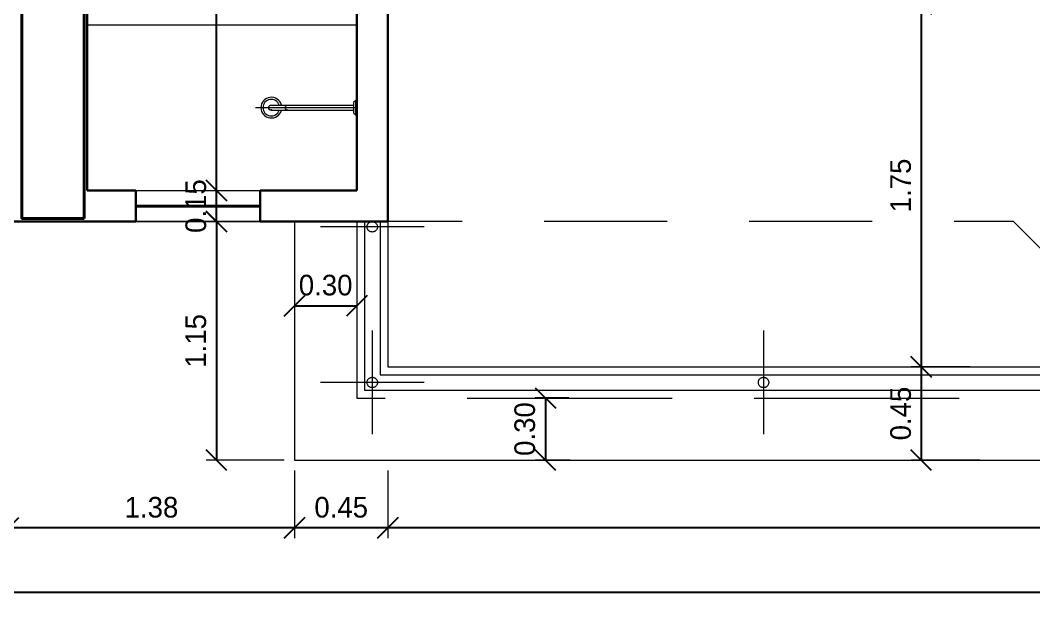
# Model space of a CAD drawing. Header units: metres. Extents: x 2.9 to 62.3, y 8 to 50.1.
# Drawn here: x 16.362 to 21.249, y 31.69 to 34.501 of the extents above; entities that cross this region are included whole.
import ezdxf

# ---------------------------------------------------------------- set-up
doc = ezdxf.new("R2010")
doc.units = ezdxf.units.M
doc.header["$MEASUREMENT"] = 0
for name, pattern in [('DGN Style 2', [0.98853, 0.593118, -0.395412]), ('DGN Style 3', [1.383942, 0.98853, -0.395412]), ('DGN Style 4', [1.582636, 0.790824, -0.395412, 0.00098853, -0.395412])]:
    doc.linetypes.add(name, pattern=pattern)
doc.layers.get('Defpoints').update_dxf_attribs({"lineweight": 0})
for name, color, linetype, lineweight in [('24 - Textos Gerais', 7, 'Continuous', 0), ('CORNIJAS_VAR NA PLANTA PTIPO 1', 7, 'Continuous', 0), ('Level 1', 7, 'Continuous', 0), ('Level 15', 7, 'Continuous', 0), ('Level 24-1', 7, 'Continuous', 0), ('Level 36', 7, 'Continuous', 0), ('Level 43', 7, 'Continuous', 0), ('Level 44', 7, 'Continuous', 0), ('Level 50', 7, 'Continuous', 0), ('Level 7', 7, 'Continuous', 0), ('Level 8', 7, 'Continuous', 0)]:
    doc.layers.add(name, color=color, linetype=linetype, lineweight=lineweight)
doc.styles.add('Style-INTL_ENGINEERING', font='INTL_ENGINEERING.shx')
doc.dimstyles.get("Standard").update_dxf_attribs({"dimtxt": 0.18, "dimasz": 0.18, "dimexe": 0.18, "dimexo": 0.0625, "dimgap": 0.09, "dimtad": 0, "dimtih": 1, "dimtoh": 1, "dimdec": 4, "dimzin": 1, "dimdsep": 46, "dimtxsty": 'Standard', "dimcen": 0, "dimadec": 0, "dimazin": 0, "dimtfac": 1, "dimtdec": 4, "dimtofl": 0, "dimtmove": 0, "dimatfit": 3, "dimfxl": 0, "dimtolj": 1, "dimtzin": 1, "dimarcsym": 0})

# ---------------------------------------------------------------- blocks, each defined once
blk = doc.blocks.new('_Oblique')
at = {"color": 0, "linetype": 'ByBlock', "lineweight": -2}
blk.add_line((0.5, 0.5), (-0.5, -0.5), dxfattribs=at)
blk = doc.blocks.new('*D240')
at = {"layer": 'Defpoints', "color": 0, "linetype": 'Continuous', "lineweight": 0}
for p in [(10.37455, 32.90904), (50.62455, 32.90904), (10.37455, 31.74023)]:
    blk.add_point(p, dxfattribs=at)
at = {"layer": 'Level 43', "color": 2, "linetype": 'Continuous', "lineweight": 0}
for p, q in [((10.37455, 32.85954), (10.37455, 31.69073)), ((50.62455, 32.85954), (50.62455, 31.69073))]:
    blk.add_line(p, q, dxfattribs=at)
at = {"layer": 'Level 43', "color": 0, "linetype": 'Continuous', "lineweight": -2}
blk.add_line((50.62455, 31.74023), (10.37455, 31.74023), dxfattribs=at)
at = {"layer": 'Level 43', "color": 0, "linetype": 'Continuous', "lineweight": -2, "xscale": 0.0995, "yscale": 0.0995, "zscale": 0.0995, "rotation": 180}
blk.add_blockref('_Oblique', (10.37455, 31.74023), dxfattribs=at)
at = {"layer": 'Level 43', "color": 0, "linetype": 'Continuous', "lineweight": -2, "xscale": 0.0995, "yscale": 0.0995, "zscale": 0.0995}
blk.add_blockref('_Oblique', (50.62455, 31.74023), dxfattribs=at)
at = {"layer": 'Level 43', "color": 0, "linetype": 'Continuous', "lineweight": 0, "insert": (30.49955, 31.83948), "char_height": 0.0995, "attachment_point": 5, "style": 'Style-INTL_ENGINEERING'}
blk.add_mtext('40.25', dxfattribs=at)
blk = doc.blocks.new('*D303')
at = {"layer": 'Defpoints', "color": 0, "linetype": 'Continuous', "lineweight": 0}
for p in [(17.3082, 36.014), (17.4195, 36.014), (17.2195, 33.679)]:
    blk.add_point(p, dxfattribs=at)
at = {"layer": 'Level 43', "color": 2, "linetype": 'Continuous', "lineweight": 0}
for p, q in [((17.37, 36.014), (17.2587, 36.014)), ((17.269, 33.679), (17.3577, 33.679))]:
    blk.add_line(p, q, dxfattribs=at)
at = {"layer": 'Level 43', "color": 0, "linetype": 'Continuous', "lineweight": -2}
blk.add_line((17.3082, 33.679), (17.3082, 36.014), dxfattribs=at)
at = {"layer": 'Level 43', "color": 0, "linetype": 'Continuous', "lineweight": -2, "xscale": 0.0995, "yscale": 0.0995, "zscale": 0.0995}
for p, rotation in [((17.3082, 36.014), 90), ((17.3082, 33.679), 270)]:
    blk.add_blockref('_Oblique', p, dxfattribs=dict(at, rotation=rotation))
at = {"layer": 'Level 43', "color": 0, "linetype": 'Continuous', "lineweight": 0, "insert": (17.2089, 34.8465), "char_height": 0.0995, "attachment_point": 5, "rotation": 90, "style": 'Style-INTL_ENGINEERING'}
blk.add_mtext('2.33', dxfattribs=at)
blk = doc.blocks.new('*D302')
at = {"layer": 'Defpoints', "color": 0, "linetype": 'Continuous', "lineweight": 0}
for p in [(17.21953, 33.67904), (17.30816, 33.67904), (16.91953, 33.52904)]:
    blk.add_point(p, dxfattribs=at)
at = {"layer": 'Level 43', "color": 2, "linetype": 'Continuous', "lineweight": 0}
for p, q in [((17.26903, 33.67904), (17.35766, 33.67904)), ((16.96903, 33.52904), (17.35766, 33.52904))]:
    blk.add_line(p, q, dxfattribs=at)
at = {"layer": 'Level 43', "color": 0, "linetype": 'Continuous', "lineweight": -2}
blk.add_line((17.30816, 33.52904), (17.30816, 33.67904), dxfattribs=at)
at = {"layer": 'Level 43', "color": 0, "linetype": 'Continuous', "lineweight": -2, "xscale": 0.0995, "yscale": 0.0995, "zscale": 0.0995}
for p, rotation in [((17.30816, 33.67904), 90), ((17.30816, 33.52904), 270)]:
    blk.add_blockref('_Oblique', p, dxfattribs=dict(at, rotation=rotation))
at = {"layer": 'Level 43', "color": 0, "linetype": 'Continuous', "lineweight": 0, "insert": (17.20891, 33.60404), "char_height": 0.0995, "attachment_point": 5, "rotation": 90, "style": 'Style-INTL_ENGINEERING'}
blk.add_mtext('0.15', dxfattribs=at)
blk = doc.blocks.new('*D341')
at = {"layer": 'Defpoints', "color": 0, "linetype": 'Continuous', "lineweight": 0}
for p in [(29.3053, 32.8283), (18.1346, 32.3783), (18.1346, 32.0512)]:
    blk.add_point(p, dxfattribs=at)
at = {"layer": 'Level 43', "color": 2, "linetype": 'Continuous', "lineweight": 0}
for p, q in [((29.3053, 32.7788), (29.3053, 32.0017)), ((18.1346, 32.3288), (18.1346, 32.0017))]:
    blk.add_line(p, q, dxfattribs=at)
at = {"layer": 'Level 43', "color": 0, "linetype": 'Continuous', "lineweight": -2}
blk.add_line((29.3053, 32.0512), (18.1346, 32.0512), dxfattribs=at)
at = {"layer": 'Level 43', "color": 0, "linetype": 'Continuous', "lineweight": -2, "xscale": 0.0995, "yscale": 0.0995, "zscale": 0.0995, "rotation": 180}
blk.add_blockref('_Oblique', (18.1346, 32.0512), dxfattribs=at)
at = {"layer": 'Level 43', "color": 0, "linetype": 'Continuous', "lineweight": -2, "xscale": 0.0995, "yscale": 0.0995, "zscale": 0.0995}
blk.add_blockref('_Oblique', (29.3053, 32.0512), dxfattribs=at)
at = {"layer": 'Level 43', "color": 0, "linetype": 'Continuous', "lineweight": 0, "insert": (23.72, 32.1505), "char_height": 0.0995, "attachment_point": 5, "style": 'Style-INTL_ENGINEERING'}
blk.add_mtext('11.17', dxfattribs=at)
blk = doc.blocks.new('*D342')
at = {"layer": 'Defpoints', "color": 0, "linetype": 'Continuous', "lineweight": 0}
for p in [(17.6846, 32.3783), (18.1346, 32.3783), (17.6846, 32.0512)]:
    blk.add_point(p, dxfattribs=at)
at = {"layer": 'Level 43', "color": 2, "linetype": 'Continuous', "lineweight": 0}
for p, q in [((17.6846, 32.3288), (17.6846, 32.0017)), ((18.1346, 32.3288), (18.1346, 32.0017))]:
    blk.add_line(p, q, dxfattribs=at)
at = {"layer": 'Level 43', "color": 0, "linetype": 'Continuous', "lineweight": -2}
blk.add_line((18.1346, 32.0512), (17.6846, 32.0512), dxfattribs=at)
at = {"layer": 'Level 43', "color": 0, "linetype": 'Continuous', "lineweight": -2, "xscale": 0.0995, "yscale": 0.0995, "zscale": 0.0995, "rotation": 180}
blk.add_blockref('_Oblique', (17.6846, 32.0512), dxfattribs=at)
at = {"layer": 'Level 43', "color": 0, "linetype": 'Continuous', "lineweight": -2, "xscale": 0.0995, "yscale": 0.0995, "zscale": 0.0995}
blk.add_blockref('_Oblique', (18.1346, 32.0512), dxfattribs=at)
at = {"layer": 'Level 43', "color": 0, "linetype": 'Continuous', "lineweight": 0, "insert": (17.9096, 32.1505), "char_height": 0.0995, "attachment_point": 5, "style": 'Style-INTL_ENGINEERING'}
blk.add_mtext('0.45', dxfattribs=at)
blk = doc.blocks.new('*D343')
at = {"layer": 'Defpoints', "color": 0, "linetype": 'Continuous', "lineweight": 0}
for p in [(16.3045, 32.909), (17.6846, 32.3783), (16.3045, 32.0512)]:
    blk.add_point(p, dxfattribs=at)
at = {"layer": 'Level 43', "color": 2, "linetype": 'Continuous', "lineweight": 0}
for p, q in [((16.3045, 32.8595), (16.3045, 32.0017)), ((17.6846, 32.3288), (17.6846, 32.0017))]:
    blk.add_line(p, q, dxfattribs=at)
at = {"layer": 'Level 43', "color": 0, "linetype": 'Continuous', "lineweight": -2}
blk.add_line((17.6846, 32.0512), (16.3045, 32.0512), dxfattribs=at)
at = {"layer": 'Level 43', "color": 0, "linetype": 'Continuous', "lineweight": -2, "xscale": 0.0995, "yscale": 0.0995, "zscale": 0.0995, "rotation": 180}
blk.add_blockref('_Oblique', (16.3045, 32.0512), dxfattribs=at)
at = {"layer": 'Level 43', "color": 0, "linetype": 'Continuous', "lineweight": -2, "xscale": 0.0995, "yscale": 0.0995, "zscale": 0.0995}
blk.add_blockref('_Oblique', (17.6846, 32.0512), dxfattribs=at)
at = {"layer": 'Level 43', "color": 0, "linetype": 'Continuous', "lineweight": 0, "insert": (16.9946, 32.1505), "char_height": 0.0995, "attachment_point": 5, "style": 'Style-INTL_ENGINEERING'}
blk.add_mtext('1.38', dxfattribs=at)
blk = doc.blocks.new('*D358')
at = {"layer": 'Defpoints', "color": 0, "linetype": 'Continuous', "lineweight": 0}
for p in [(20.9795, 34.579), (20.7071, 32.8283), (20.9926, 32.8283)]:
    blk.add_point(p, dxfattribs=at)
at = {"layer": 'Level 43', "color": 2, "linetype": 'Continuous', "lineweight": 0}
for p, q in [((20.93, 34.579), (20.6576, 34.579)), ((20.9431, 32.8283), (20.6576, 32.8283))]:
    blk.add_line(p, q, dxfattribs=at)
at = {"layer": 'Level 43', "color": 0, "linetype": 'Continuous', "lineweight": -2}
blk.add_line((20.7071, 34.579), (20.7071, 32.8283), dxfattribs=at)
at = {"layer": 'Level 43', "color": 0, "linetype": 'Continuous', "lineweight": -2, "xscale": 0.0995, "yscale": 0.0995, "zscale": 0.0995}
for p, rotation in [((20.7071, 34.579), 90), ((20.7071, 32.8283), 270)]:
    blk.add_blockref('_Oblique', p, dxfattribs=dict(at, rotation=rotation))
at = {"layer": 'Level 43', "color": 0, "linetype": 'Continuous', "lineweight": 0, "insert": (20.6079, 33.7036), "char_height": 0.0995, "attachment_point": 5, "rotation": 90, "style": 'Style-INTL_ENGINEERING'}
blk.add_mtext('1.75', dxfattribs=at)
blk = doc.blocks.new('*D359')
at = {"layer": 'Defpoints', "color": 0, "linetype": 'Continuous', "lineweight": 0}
for p in [(20.9926, 32.8283), (20.7071, 32.3783), (21.0393, 32.3783)]:
    blk.add_point(p, dxfattribs=at)
at = {"layer": 'Level 43', "color": 2, "linetype": 'Continuous', "lineweight": 0}
for p, q in [((20.9431, 32.8283), (20.6576, 32.8283)), ((20.9898, 32.3783), (20.6576, 32.3783))]:
    blk.add_line(p, q, dxfattribs=at)
at = {"layer": 'Level 43', "color": 0, "linetype": 'Continuous', "lineweight": -2}
blk.add_line((20.7071, 32.8283), (20.7071, 32.3783), dxfattribs=at)
at = {"layer": 'Level 43', "color": 0, "linetype": 'Continuous', "lineweight": -2, "xscale": 0.0995, "yscale": 0.0995, "zscale": 0.0995}
for p, rotation in [((20.7071, 32.8283), 90), ((20.7071, 32.3783), 270)]:
    blk.add_blockref('_Oblique', p, dxfattribs=dict(at, rotation=rotation))
at = {"layer": 'Level 43', "color": 0, "linetype": 'Continuous', "lineweight": 0, "insert": (20.6079, 32.6033), "char_height": 0.0995, "attachment_point": 5, "rotation": 90, "style": 'Style-INTL_ENGINEERING'}
blk.add_mtext('0.45', dxfattribs=at)
blk = doc.blocks.new('*D395')
at = {"layer": 'Defpoints', "color": 0, "linetype": 'Continuous', "lineweight": 0}
for p in [(17.6846, 33.529), (17.3082, 32.3783), (17.6846, 32.3783)]:
    blk.add_point(p, dxfattribs=at)
at = {"layer": 'Level 43', "color": 2, "linetype": 'Continuous', "lineweight": 0}
for p, q in [((17.6351, 33.529), (17.2587, 33.529)), ((17.6351, 32.3783), (17.2587, 32.3783))]:
    blk.add_line(p, q, dxfattribs=at)
at = {"layer": 'Level 43', "color": 0, "linetype": 'Continuous', "lineweight": -2}
blk.add_line((17.3082, 33.529), (17.3082, 32.3783), dxfattribs=at)
at = {"layer": 'Level 43', "color": 0, "linetype": 'Continuous', "lineweight": -2, "xscale": 0.0995, "yscale": 0.0995, "zscale": 0.0995}
for p, rotation in [((17.3082, 33.529), 90), ((17.3082, 32.3783), 270)]:
    blk.add_blockref('_Oblique', p, dxfattribs=dict(at, rotation=rotation))
at = {"layer": 'Level 43', "color": 0, "linetype": 'Continuous', "lineweight": 0, "insert": (17.2089, 32.9536), "char_height": 0.0995, "attachment_point": 5, "rotation": 90, "style": 'Style-INTL_ENGINEERING'}
blk.add_mtext('1.15', dxfattribs=at)
blk = doc.blocks.new('*D434')
at = {"layer": 'Defpoints', "color": 0, "linetype": 'Continuous', "lineweight": 0}
for p in [(19.0569, 32.6783), (18.8944, 32.3783), (19.0637, 32.3783)]:
    blk.add_point(p, dxfattribs=at)
at = {"layer": 'Level 43', "color": 2, "linetype": 'Continuous', "lineweight": 0}
for p, q in [((19.0074, 32.6783), (18.8449, 32.6783)), ((19.0142, 32.3783), (18.8449, 32.3783))]:
    blk.add_line(p, q, dxfattribs=at)
at = {"layer": 'Level 43', "color": 0, "linetype": 'Continuous', "lineweight": -2}
blk.add_line((18.8944, 32.6783), (18.8944, 32.3783), dxfattribs=at)
at = {"layer": 'Level 43', "color": 0, "linetype": 'Continuous', "lineweight": -2, "xscale": 0.0995, "yscale": 0.0995, "zscale": 0.0995}
for p, rotation in [((18.8944, 32.6783), 90), ((18.8944, 32.3783), 270)]:
    blk.add_blockref('_Oblique', p, dxfattribs=dict(at, rotation=rotation))
at = {"layer": 'Level 43', "color": 0, "linetype": 'Continuous', "lineweight": 0, "insert": (18.7952, 32.5283), "char_height": 0.0995, "attachment_point": 5, "rotation": 90, "style": 'Style-INTL_ENGINEERING'}
blk.add_mtext('0.30', dxfattribs=at)
blk = doc.blocks.new('*D435')
at = {"layer": 'Defpoints', "color": 0, "linetype": 'Continuous', "lineweight": 0}
for p in [(17.6846, 33.3746), (17.9846, 33.3746), (17.9846, 33.1229)]:
    blk.add_point(p, dxfattribs=at)
at = {"layer": 'Level 43', "color": 2, "linetype": 'Continuous', "lineweight": 0}
for p, q in [((17.6846, 33.3251), (17.6846, 33.0734)), ((17.9846, 33.3251), (17.9846, 33.0734))]:
    blk.add_line(p, q, dxfattribs=at)
at = {"layer": 'Level 43', "color": 0, "linetype": 'Continuous', "lineweight": -2}
blk.add_line((17.6846, 33.1229), (17.9846, 33.1229), dxfattribs=at)
at = {"layer": 'Level 43', "color": 0, "linetype": 'Continuous', "lineweight": -2, "xscale": 0.0995, "yscale": 0.0995, "zscale": 0.0995, "rotation": 180}
blk.add_blockref('_Oblique', (17.6846, 33.1229), dxfattribs=at)
at = {"layer": 'Level 43', "color": 0, "linetype": 'Continuous', "lineweight": -2, "xscale": 0.0995, "yscale": 0.0995, "zscale": 0.0995}
blk.add_blockref('_Oblique', (17.9846, 33.1229), dxfattribs=at)
at = {"layer": 'Level 43', "color": 0, "linetype": 'Continuous', "lineweight": 0, "insert": (17.8346, 33.2222), "char_height": 0.0995, "attachment_point": 5, "style": 'Style-INTL_ENGINEERING'}
blk.add_mtext('0.30', dxfattribs=at)
blk = doc.blocks.new('*U513')
at = {"layer": '24 - Textos Gerais', "color": 172, "linetype": 'Continuous', "lineweight": 0}
for p, q in [((-0.2441, 0.035), (-0.2441, -0.035)), ((-0.2441, 0.035), (-0.2391, 0.035)), ((-0.2391, 0.035), (-0.2391, -0.035)), ((-0.2291, 0.025), (-0.2391, 0.035)), ((-0.2291, -0.025), (-0.2291, 0.025)), ((0.168, 0.0125), (-0.2291, 0.0125)), ((-0.2441, -0.035), (-0.2391, -0.035)), ((-0.2391, -0.035), (-0.2291, -0.025)), ((0.168, -0.0125), (-0.2291, -0.0125))]:
    blk.add_line(p, q, dxfattribs=at)
at = {"layer": '24 - Textos Gerais', "color": 172, "linetype": 'DGN Style 4', "lineweight": 13}
blk.add_line((0.2441, 0), (-0.2441, 0), dxfattribs=at)
at = {"layer": '24 - Textos Gerais', "color": 172, "linetype": 'Continuous', "lineweight": 0}
for radius, start, end in [(0.05, 194.4775, 165.5225), (0.04, 198.21, 161.79)]:
    blk.add_arc((0.168, 0), radius, start, end, dxfattribs=at)
at = {"layer": '24 - Textos Gerais', "color": 172, "linetype": 'Continuous', "lineweight": 0, "extrusion": (0, 0, -1)}
for centre in [(-0.088, 0), (-0.168, 0)]:
    blk.add_arc(centre, 0.0125, 90, 270, dxfattribs=at)
at = {"layer": '24 - Textos Gerais', "color": 172, "linetype": 'Continuous', "lineweight": 0}
blk.add_point((0.168, 0.011), dxfattribs=at)
blk = doc.blocks.new('*U497')
at = {"layer": 'Level 36', "color": 172, "linetype": 'Continuous', "lineweight": 13}
blk.add_line((-13.815, -3.43), (-12.515, -3.43), dxfattribs=at)
at = {"layer": '24 - Textos Gerais', "color": 172, "linetype": 'Continuous', "lineweight": 0, "rotation": 180}
blk.add_blockref('*U513', (-12.7591, -3.83), dxfattribs=at)
blk = doc.blocks.new('*U563')
at = {"layer": 'Level 1', "color": 3, "linetype": 'DGN Style 4', "lineweight": 0}
blk.add_line((0.25, 0), (-0.25, 0), dxfattribs=at)
at = {"layer": 'Level 50', "color": 190, "linetype": 'DGN Style 2', "lineweight": 0}
blk.add_circle((0, 0), 0.025, dxfattribs=at)
blk = doc.blocks.new('*U564')
at = {"layer": 'Level 1', "color": 3, "linetype": 'DGN Style 4', "lineweight": 0}
for p, q in [((0, 0.25), (0, -0.25)), ((0.25, 0), (-0.25, 0))]:
    blk.add_line(p, q, dxfattribs=at)
at = {"layer": 'Level 50', "color": 190, "linetype": 'DGN Style 2', "lineweight": 0}
blk.add_circle((0, 0), 0.025, dxfattribs=at)
blk = doc.blocks.new('*U571')
at = {"layer": 'Level 1', "color": 3, "linetype": 'DGN Style 4', "lineweight": 0}
blk.add_line((0, 0.25), (0, -0.25), dxfattribs=at)
at = {"layer": 'Level 50', "color": 190, "linetype": 'DGN Style 2', "lineweight": 0}
blk.add_circle((0, 0), 0.025, dxfattribs=at)
blk = doc.blocks.new('*U556')
at = {"layer": 'Level 50', "color": 190, "linetype": 'Continuous', "lineweight": 13, "flags": 128}
for points in [[(-12.4778, -4.7921), (-12.4778, -5.6054), (12.4776, -5.6054), (12.4772, -4.7921)], [(-12.4028, -4.7921), (-12.4028, -5.5304), (-1.157, -5.5304)]]:
    blk.add_lwpolyline(points, dxfattribs=at)
at = {"layer": 'Level 7', "color": 7, "linetype": 'Continuous', "lineweight": 13, "flags": 128}
for points in [[(-12.8153, -4.7921), (-12.8153, -5.9429), (12.8153, -5.9429), (12.8147, -4.7918)], [(-12.3653, -4.7921), (-12.3653, -5.4929), (-1.1945, -5.4929)]]:
    blk.add_lwpolyline(points, dxfattribs=at)
at = {"layer": 'Level 8', "color": 7, "linetype": 'DGN Style 3', "lineweight": 0, "flags": 128}
blk.add_lwpolyline([(-12.5153, -4.7921), (-12.5153, -5.6429), (12.5151, -5.6429), (12.5147, -4.792)], dxfattribs=at)
at = {"layer": 'Level 50', "color": 190, "linetype": 'DGN Style 2', "lineweight": 0}
for name, p in [('*U563', (-12.4403, -4.8171)), ('*U564', (-12.4403, -5.5679)), ('*U571', (-10.5535, -5.5679))]:
    blk.add_blockref(name, p, dxfattribs=at)

msp = doc.modelspace()

# ---------------------------------------------------------------- linework, layer by layer
at = {"layer": 'CORNIJAS_VAR NA PLANTA PTIPO 1', "color": 7, "linetype": 'Continuous', "lineweight": 30}
for p, q in [((17.9845, 36.014), (17.9845, 33.679)), ((16.6846, 35.264), (16.6846, 33.679)), ((18.1346, 34.579), (18.1346, 33.529)), ((16.6846, 33.679), (16.9195, 33.679)), ((17.5195, 33.679), (17.9845, 33.679)), ((16.3045, 33.529), (16.9195, 33.529)), ((17.5195, 33.529), (18.1346, 33.529))]:
    msp.add_line(p, q, dxfattribs=at)
at = {"layer": 'Level 15', "color": 7, "linetype": 'Continuous', "lineweight": 40}
msp.add_line((16.9195, 33.6041), (17.5195, 33.6041), dxfattribs=at)
at = {"layer": 'Level 24-1', "color": 7, "linetype": 'DGN Style 2', "lineweight": 0, "flags": 128}
msp.add_lwpolyline([(33.7253, 41.9391), (38.0346, 41.939), (38.0346, 42.689), (46.8646, 42.689), (46.8646, 41.289), (50.6245, 41.289), (50.6245, 34.579), (49.9246, 34.579), (49.9246, 34.079), (49.3745, 33.529), (39.8467, 33.529), (39.2267, 32.909), (31.9114, 32.909), (31.6938, 33.1263), (29.3053, 33.1263), (29.0877, 32.909), (21.7724, 32.909), (21.1524, 33.529), (11.6245, 33.529), (11.0746, 34.079), (11.0746, 34.579), (10.3745, 34.579), (10.3745, 41.289), (14.1346, 41.289), (14.1346, 42.689), (22.9645, 42.689), (22.9645, 41.939), (27.2738, 41.939), (27.2738, 46.7246), (33.7241, 46.7246), (33.7253, 41.9391)], dxfattribs=at)
at = {"layer": 'Level 43', "color": 2, "linetype": 'DGN Style 4', "lineweight": 0}
msp.add_line((18.1346, 33.529), (18.1346, 32.909), dxfattribs=at)
at = {"layer": 'Level 44', "color": 1, "linetype": 'Continuous', "lineweight": 40, "flags": 128}
msp.add_lwpolyline([(16.6695, 33.5446), (16.3695, 33.5446), (16.3695, 34.7146), (16.6695, 34.7146)], close=True, dxfattribs=at)
at = {"layer": 'Level 7', "color": 7, "linetype": 'Continuous', "lineweight": 30}
for p, q in [((16.9195, 33.679), (16.9195, 33.529)), ((17.5195, 33.679), (17.5195, 33.529))]:
    msp.add_line(p, q, dxfattribs=at)
at = {"layer": 'Level 7', "color": 7, "linetype": 'Continuous', "lineweight": 0}
for p, q in [((16.9195, 33.679), (17.5195, 33.679)), ((16.9195, 33.529), (17.5195, 33.529))]:
    msp.add_line(p, q, dxfattribs=at)

# ---------------------------------------------------------------- block references
at = {"layer": 'CORNIJAS_VAR NA PLANTA PTIPO 1', "color": 7, "linetype": 'Continuous', "lineweight": 13}
msp.add_blockref('*U556', (30.4998, 38.3211), dxfattribs=at)
at = {"layer": 'Level 36', "color": 172, "linetype": 'Continuous', "lineweight": 13}
msp.add_blockref('*U497', (30.4996, 37.909), dxfattribs=at)

# ---------------------------------------------------------------- dimensions: what is measured, and where the dimension line sits
at = {"layer": 'Level 43', "color": 2, "linetype": 'Continuous', "lineweight": 0}
for base, p1, p2, angle, override, picture, middle in [((17.30816, 36.01403), (17.21953, 33.67904), (17.41954, 36.01403), 90, {"dimtxt": 0.0995, "dimasz": 0.0995, "dimexe": 0.0495, "dimexo": 0.0495, "dimgap": 0.0495, "dimtad": 1, "dimtih": 0, "dimtoh": 0, "dimdec": 2, "dimzin": 3, "dimtxsty": 'Style-INTL_ENGINEERING', "dimblk": 'Oblique', "dimclre": 2, "dimtdec": 2, "dimatfit": 1, "dimtolj": 0, "dimtzin": 3, "dimlwe": 0}, '*D303', (17.20891, 34.84654)), ((20.7071, 32.8283), (20.9795, 34.579), (20.9926, 32.8283), 270, {"dimtxt": 0.0995, "dimasz": 0.0995, "dimexe": 0.0495, "dimexo": 0.0495, "dimgap": 0.0495, "dimtad": 1, "dimtih": 0, "dimtoh": 0, "dimdec": 2, "dimzin": 3, "dimtxsty": 'Style-INTL_ENGINEERING', "dimblk": 'Oblique', "dimclre": 2, "dimtdec": 2, "dimatfit": 1, "dimtolj": 0, "dimtzin": 3, "dimlwe": 0}, '*D358', (20.6079, 33.7036)), ((17.3082, 32.3783), (17.6846, 33.529), (17.6846, 32.3783), 270, {"dimtxt": 0.0995, "dimasz": 0.0995, "dimexe": 0.0495, "dimexo": 0.0495, "dimgap": 0.0495, "dimtad": 1, "dimtih": 0, "dimtoh": 0, "dimdec": 2, "dimzin": 3, "dimtxsty": 'Style-INTL_ENGINEERING', "dimblk": 'Oblique', "dimclre": 2, "dimtdec": 2, "dimatfit": 1, "dimfrac": 2, "dimtolj": 0, "dimtzin": 3, "dimlwe": 0}, '*D395', (17.2089, 32.9536)), ((10.3745, 31.7402), (50.6245, 32.909), (10.3745, 32.909), 180, {"dimtxt": 0.0995, "dimasz": 0.0995, "dimexe": 0.0495, "dimexo": 0.0495, "dimgap": 0.0495, "dimtad": 1, "dimtih": 0, "dimtoh": 0, "dimdec": 2, "dimzin": 3, "dimtxsty": 'Style-INTL_ENGINEERING', "dimblk": 'Oblique', "dimclre": 2, "dimtdec": 2, "dimatfit": 1, "dimtolj": 0, "dimtzin": 3, "dimlwe": 0}, '*D240', (30.4996, 31.8395)), ((16.3045, 32.0512), (17.6846, 32.3783), (16.3045, 32.909), 180, {"dimtxt": 0.0995, "dimasz": 0.0995, "dimexe": 0.0495, "dimexo": 0.0495, "dimgap": 0.0495, "dimtad": 1, "dimtih": 0, "dimtoh": 0, "dimdec": 2, "dimzin": 3, "dimtxsty": 'Style-INTL_ENGINEERING', "dimblk": 'Oblique', "dimclre": 2, "dimtdec": 2, "dimatfit": 1, "dimtolj": 0, "dimtzin": 3, "dimlwe": 0}, '*D343', (16.9946, 32.1505)), ((20.7071, 32.3783), (20.9926, 32.8283), (21.0393, 32.3783), 270, {"dimtxt": 0.0995, "dimasz": 0.0995, "dimexe": 0.0495, "dimexo": 0.0495, "dimgap": 0.0495, "dimtad": 1, "dimtih": 0, "dimtoh": 0, "dimdec": 2, "dimzin": 3, "dimtxsty": 'Style-INTL_ENGINEERING', "dimblk": 'Oblique', "dimclre": 2, "dimtdec": 2, "dimatfit": 1, "dimtolj": 0, "dimtzin": 3, "dimlwe": 0}, '*D359', (20.6079, 32.6033)), ((18.1346, 32.0512), (29.3053, 32.8283), (18.1346, 32.3783), 180, {"dimtxt": 0.0995, "dimasz": 0.0995, "dimexe": 0.0495, "dimexo": 0.0495, "dimgap": 0.0495, "dimtad": 1, "dimtih": 0, "dimtoh": 0, "dimdec": 2, "dimzin": 3, "dimtxsty": 'Style-INTL_ENGINEERING', "dimblk": 'Oblique', "dimclre": 2, "dimtdec": 2, "dimatfit": 1, "dimtolj": 0, "dimtzin": 3, "dimlwe": 0}, '*D341', (23.72, 32.1505)), ((17.6846, 32.0512), (18.1346, 32.3783), (17.6846, 32.3783), 180, {"dimtxt": 0.0995, "dimasz": 0.0995, "dimexe": 0.0495, "dimexo": 0.0495, "dimgap": 0.0495, "dimtad": 1, "dimtih": 0, "dimtoh": 0, "dimdec": 2, "dimzin": 3, "dimtxsty": 'Style-INTL_ENGINEERING', "dimblk": 'Oblique', "dimclre": 2, "dimtdec": 2, "dimatfit": 1, "dimtolj": 0, "dimtzin": 3, "dimlwe": 0}, '*D342', (17.9096, 32.1505))]:
    dim = msp.add_linear_dim(base=base, p1=p1, p2=p2, angle=angle, dimstyle='Standard', override=override, dxfattribs=at)
    dim.commit()
    dim.dimension.update_dxf_attribs({"geometry": picture, "text_midpoint": middle})
for base, p1, p2, angle, override, picture, middle in [((17.3082, 33.679), (16.9195, 33.529), (17.2195, 33.679), 90, {"dimtxt": 0.0995, "dimasz": 0.0995, "dimexe": 0.0495, "dimexo": 0.0495, "dimgap": 0.0495, "dimtad": 1, "dimtih": 0, "dimtoh": 0, "dimdec": 2, "dimzin": 3, "dimtxsty": 'Style-INTL_ENGINEERING', "dimblk": 'Oblique', "dimclre": 2, "dimtdec": 2, "dimatfit": 1, "dimtolj": 0, "dimtzin": 3, "dimlwe": 0}, '*D302', (17.3082, 33.604)), ((18.8944, 32.3783), (19.0569, 32.6783), (19.0637, 32.3783), 270, {"dimtxt": 0.0995, "dimasz": 0.0995, "dimexe": 0.0495, "dimexo": 0.0495, "dimgap": 0.0495, "dimtad": 1, "dimtih": 0, "dimtoh": 0, "dimdec": 2, "dimzin": 3, "dimtxsty": 'Style-INTL_ENGINEERING', "dimblk": 'Oblique', "dimclre": 2, "dimtdec": 2, "dimatfit": 1, "dimfrac": 2, "dimtolj": 0, "dimtzin": 3, "dimlwe": 0}, '*D434', (18.8944, 32.5283))]:
    dim = msp.add_linear_dim(base=base, p1=p1, p2=p2, angle=angle, dimstyle='Standard', override=override, dxfattribs=at)
    dim.commit()
    dim.dimension.update_dxf_attribs({"geometry": picture, "text_midpoint": middle, "dimtype": 160})
dim = msp.add_linear_dim(base=(17.9846, 33.1229), p1=(17.6846, 33.3746), p2=(17.9846, 33.3746), dimstyle='Standard', override={"dimtxt": 0.0995, "dimasz": 0.0995, "dimexe": 0.0495, "dimexo": 0.0495, "dimgap": 0.0495, "dimtad": 1, "dimtih": 0, "dimtoh": 0, "dimdec": 2, "dimzin": 3, "dimtxsty": 'Style-INTL_ENGINEERING', "dimblk": 'Oblique', "dimclre": 2, "dimtdec": 2, "dimatfit": 1, "dimfrac": 2, "dimtolj": 0, "dimtzin": 3, "dimlwe": 0}, dxfattribs=at)
dim.commit()
dim.dimension.update_dxf_attribs({"geometry": '*D435', "text_midpoint": (17.8346, 33.1229), "dimtype": 160})

doc.saveas('drawing.dxf')
